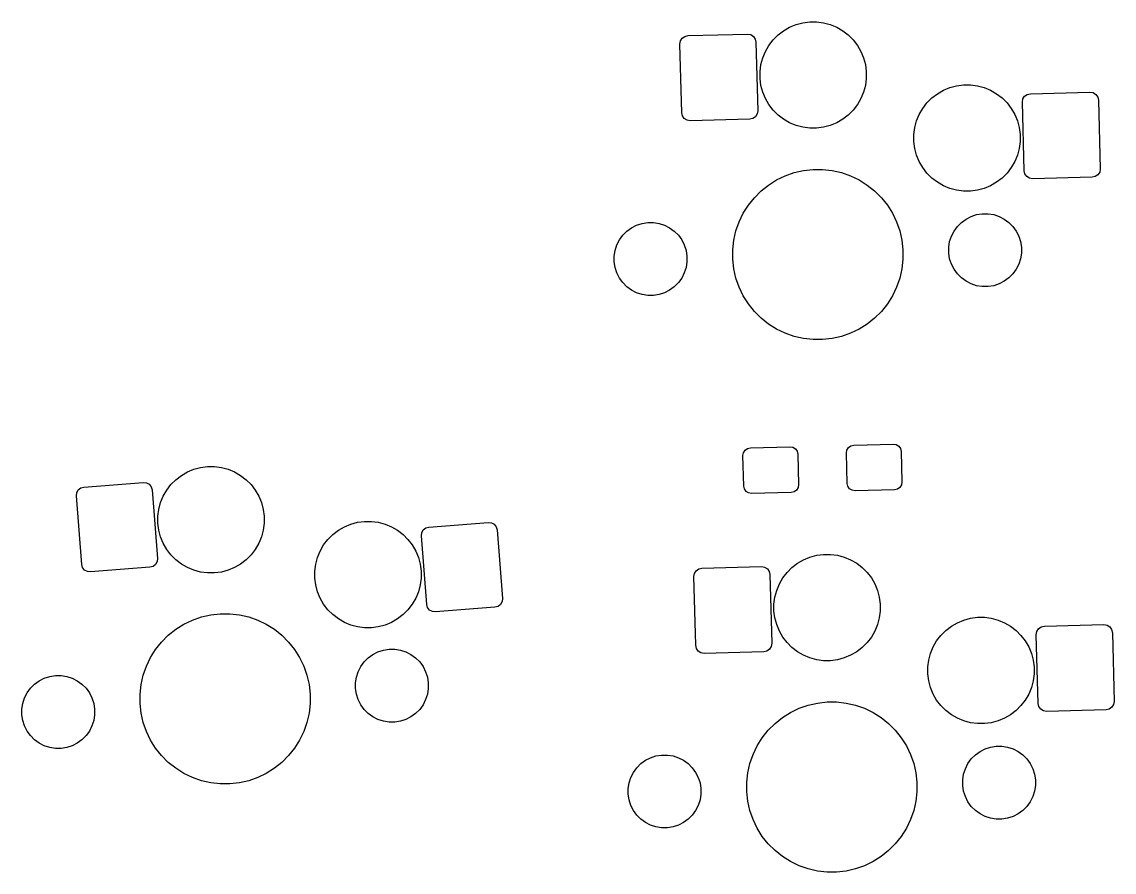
# Model space of a CAD drawing. Extents: x -173 to 103, y -39 to 59.
# Drawn here: x 9.02 to 44.92, y 30.65 to 58.58 of the extents above; entities that cross this region are included whole.
import ezdxf

# ---------------------------------------------------------------- set-up
doc = ezdxf.new("R2010")
doc.units = 0
doc.layers.add('BLACK', color=7, linetype='CONTINUOUS')

msp = doc.modelspace()

# ---------------------------------------------------------------- linework, layer by layer
at = {"layer": 'BLACK', "linetype": 'CONTINUOUS'}
for p, q in [((34.461682, 58.493431), (34.682793, 58.552677)), ((34.682793, 58.552677), (34.909746, 58.582556)), ((34.909746, 58.582556), (35.138656, 58.582556)), ((35.138656, 58.582556), (35.365609, 58.552677)), ((35.365609, 58.552677), (35.58672, 58.493431)), ((30.910691, 58.129066), (32.866541, 58.180283)), ((32.866541, 58.180283), (32.971037, 58.162327)), ((32.971037, 58.162327), (33.060707, 58.105749)), ((33.870346, 58.152023), (34.051953, 58.291375)), ((34.051953, 58.291375), (34.250196, 58.40583)), ((34.250196, 58.40583), (34.461682, 58.493431)), ((35.58672, 58.493431), (35.798206, 58.40583)), ((35.798206, 58.40583), (35.996449, 58.291375)), ((35.996449, 58.291375), (36.178056, 58.152023)), ((30.646157, 57.850308), (30.664113, 57.954804)), ((30.705227, 55.59456), (30.646157, 57.850308)), ((30.664113, 57.954804), (30.720691, 58.044474)), ((30.720691, 58.044474), (30.807277, 58.105667)), ((30.807277, 58.105667), (30.910691, 58.129066)), ((33.060707, 58.105749), (33.1219, 58.019163)), ((33.1219, 58.019163), (33.145299, 57.91575)), ((33.145299, 57.91575), (33.204369, 55.660002)), ((33.454674, 57.610308), (33.569129, 57.808551)), ((33.569129, 57.808551), (33.708481, 57.990158)), ((33.708481, 57.990158), (33.870346, 58.152023)), ((36.178056, 58.152023), (36.339921, 57.990158)), ((36.339921, 57.990158), (36.479273, 57.808551)), ((36.479273, 57.808551), (36.593728, 57.610308)), ((33.367073, 57.398822), (33.454674, 57.610308)), ((36.593728, 57.610308), (36.681329, 57.398822)), ((33.277948, 56.950758), (33.307827, 57.177711)), ((33.307827, 57.177711), (33.367073, 57.398822)), ((36.681329, 57.398822), (36.740575, 57.177711)), ((36.740575, 57.177711), (36.770454, 56.950758)), ((33.277948, 56.721848), (33.277948, 56.950758)), ((33.307827, 56.494895), (33.277948, 56.721848)), ((36.770454, 56.721848), (36.740575, 56.494895)), ((36.770454, 56.950758), (36.770454, 56.721848)), ((33.367073, 56.273784), (33.307827, 56.494895)), ((36.740575, 56.494895), (36.681329, 56.273784)), ((39.306072, 56.337469), (39.517558, 56.42507)), ((39.517558, 56.42507), (39.738669, 56.484316)), ((39.738669, 56.484316), (39.965622, 56.514195)), ((39.965622, 56.514195), (40.194532, 56.514195)), ((40.194532, 56.514195), (40.421485, 56.484316)), ((40.421485, 56.484316), (40.642596, 56.42507)), ((40.642596, 56.42507), (40.854082, 56.337469)), ((33.454674, 56.062298), (33.367073, 56.273784)), ((33.569129, 55.864055), (33.454674, 56.062298)), ((36.593728, 56.062298), (36.479273, 55.864055)), ((36.681329, 56.273784), (36.593728, 56.062298)), ((38.764357, 55.921797), (38.926222, 56.083662)), ((38.926222, 56.083662), (39.107829, 56.223014)), ((39.107829, 56.223014), (39.306072, 56.337469)), ((40.854082, 56.337469), (41.052325, 56.223014)), ((41.052325, 56.223014), (41.233932, 56.083662)), ((41.233932, 56.083662), (41.395797, 55.921797)), ((41.899909, 55.944243), (41.917865, 56.048739)), ((41.917865, 56.048739), (41.974443, 56.138409)), ((41.974443, 56.138409), (42.061029, 56.199602)), ((42.061029, 56.199602), (42.164443, 56.223001)), ((42.164443, 56.223001), (44.120293, 56.274218)), ((44.120293, 56.274218), (44.224789, 56.256262)), ((44.224789, 56.256262), (44.314459, 56.199684)), ((44.314459, 56.199684), (44.375652, 56.113098)), ((44.375652, 56.113098), (44.399051, 56.009685)), ((44.399051, 56.009685), (44.458121, 53.753937)), ((33.204369, 55.660002), (33.186413, 55.555506)), ((33.708481, 55.682448), (33.569129, 55.864055)), ((33.870346, 55.520583), (33.708481, 55.682448)), ((36.339921, 55.682448), (36.178056, 55.520583)), ((36.479273, 55.864055), (36.339921, 55.682448)), ((38.51055, 55.541947), (38.625005, 55.74019)), ((38.625005, 55.74019), (38.764357, 55.921797)), ((41.395797, 55.921797), (41.535149, 55.74019)), ((41.535149, 55.74019), (41.649604, 55.541947)), ((41.958979, 53.688495), (41.899909, 55.944243)), ((30.728626, 55.491147), (30.705227, 55.59456)), ((30.789819, 55.404561), (30.728626, 55.491147)), ((30.879489, 55.347983), (30.789819, 55.404561)), ((30.983985, 55.330027), (30.879489, 55.347983)), ((32.939835, 55.381244), (30.983985, 55.330027)), ((33.043249, 55.404643), (32.939835, 55.381244)), ((33.129835, 55.465836), (33.043249, 55.404643)), ((33.186413, 55.555506), (33.129835, 55.465836)), ((34.051953, 55.381231), (33.870346, 55.520583)), ((34.250196, 55.266776), (34.051953, 55.381231)), ((35.996449, 55.381231), (35.798206, 55.266776)), ((36.178056, 55.520583), (35.996449, 55.381231)), ((38.363703, 55.10935), (38.422949, 55.330461)), ((38.422949, 55.330461), (38.51055, 55.541947)), ((41.649604, 55.541947), (41.737205, 55.330461)), ((41.737205, 55.330461), (41.796451, 55.10935)), ((34.461682, 55.179175), (34.250196, 55.266776)), ((34.682793, 55.119929), (34.461682, 55.179175)), ((34.909746, 55.09005), (34.682793, 55.119929)), ((35.138656, 55.09005), (34.909746, 55.09005)), ((35.365609, 55.119929), (35.138656, 55.09005)), ((35.58672, 55.179175), (35.365609, 55.119929)), ((35.798206, 55.266776), (35.58672, 55.179175)), ((38.333824, 54.882397), (38.363703, 55.10935)), ((41.796451, 55.10935), (41.82633, 54.882397)), ((38.333824, 54.653487), (38.333824, 54.882397)), ((38.363703, 54.426534), (38.333824, 54.653487)), ((41.82633, 54.653487), (41.796451, 54.426534)), ((41.82633, 54.882397), (41.82633, 54.653487)), ((38.422949, 54.205423), (38.363703, 54.426534)), ((41.796451, 54.426534), (41.737205, 54.205423)), ((38.51055, 53.993937), (38.422949, 54.205423)), ((38.625005, 53.795694), (38.51055, 53.993937)), ((41.649604, 53.993937), (41.535149, 53.795694)), ((41.737205, 54.205423), (41.649604, 53.993937)), ((33.824232, 53.388951), (34.107131, 53.525188)), ((34.107131, 53.525188), (34.403506, 53.628894)), ((34.403506, 53.628894), (34.709628, 53.698764)), ((34.709628, 53.698764), (35.021648, 53.73392)), ((35.021648, 53.73392), (35.335642, 53.73392)), ((35.335642, 53.73392), (35.647662, 53.698764)), ((35.647662, 53.698764), (35.953784, 53.628894)), ((35.953784, 53.628894), (36.250159, 53.525188)), ((36.250159, 53.525188), (36.533058, 53.388951)), ((38.764357, 53.614087), (38.625005, 53.795694)), ((38.926222, 53.452222), (38.764357, 53.614087)), ((41.395797, 53.614087), (41.233932, 53.452222)), ((41.535149, 53.795694), (41.395797, 53.614087)), ((41.982378, 53.585082), (41.958979, 53.688495)), ((42.043571, 53.498496), (41.982378, 53.585082)), ((42.133241, 53.441918), (42.043571, 53.498496)), ((44.297001, 53.498578), (44.193587, 53.475179)), ((44.383587, 53.559771), (44.297001, 53.498578)), ((44.440165, 53.649441), (44.383587, 53.559771)), ((44.458121, 53.753937), (44.440165, 53.649441)), ((33.312875, 53.026123), (33.558365, 53.221895)), ((33.558365, 53.221895), (33.824232, 53.388951)), ((36.533058, 53.388951), (36.798925, 53.221895)), ((36.798925, 53.221895), (37.044415, 53.026123)), ((39.107829, 53.31287), (38.926222, 53.452222)), ((39.306072, 53.198415), (39.107829, 53.31287)), ((39.517558, 53.110814), (39.306072, 53.198415)), ((40.854082, 53.198415), (40.642596, 53.110814)), ((41.052325, 53.31287), (40.854082, 53.198415)), ((41.233932, 53.452222), (41.052325, 53.31287)), ((42.237737, 53.423962), (42.133241, 53.441918)), ((44.193587, 53.475179), (42.237737, 53.423962)), ((32.895075, 52.558605), (33.090847, 52.804095)), ((33.090847, 52.804095), (33.312875, 53.026123)), ((37.044415, 53.026123), (37.266443, 52.804095)), ((37.266443, 52.804095), (37.462215, 52.558605)), ((39.738669, 53.051568), (39.517558, 53.110814)), ((39.965622, 53.021689), (39.738669, 53.051568)), ((40.194532, 53.021689), (39.965622, 53.021689)), ((40.421485, 53.051568), (40.194532, 53.021689)), ((40.642596, 53.110814), (40.421485, 53.051568)), ((32.728019, 52.292738), (32.895075, 52.558605)), ((37.462215, 52.558605), (37.629271, 52.292738)), ((32.591782, 52.009839), (32.728019, 52.292738)), ((37.629271, 52.292738), (37.765508, 52.009839)), ((39.897422, 51.994785), (40.049762, 52.105466)), ((40.049762, 52.105466), (40.21754, 52.190953)), ((40.21754, 52.190953), (40.396626, 52.249142)), ((40.396626, 52.249142), (40.582609, 52.278599)), ((40.582609, 52.278599), (40.770911, 52.278599)), ((40.770911, 52.278599), (40.956894, 52.249142)), ((40.956894, 52.249142), (41.13598, 52.190953)), ((41.13598, 52.190953), (41.303758, 52.105466)), ((41.303758, 52.105466), (41.456098, 51.994785)), ((28.768043, 51.57369), (28.901192, 51.706839)), ((28.901192, 51.706839), (29.053532, 51.81752)), ((29.053532, 51.81752), (29.22131, 51.903007)), ((29.22131, 51.903007), (29.400396, 51.961196)), ((29.400396, 51.961196), (29.586379, 51.990653)), ((29.586379, 51.990653), (29.774681, 51.990653)), ((29.774681, 51.990653), (29.960664, 51.961196)), ((29.960664, 51.961196), (30.13975, 51.903007)), ((30.13975, 51.903007), (30.307528, 51.81752)), ((30.307528, 51.81752), (30.459868, 51.706839)), ((30.459868, 51.706839), (30.593017, 51.57369)), ((32.418206, 51.407342), (32.488076, 51.713464)), ((32.488076, 51.713464), (32.591782, 52.009839)), ((37.765508, 52.009839), (37.869214, 51.713464)), ((37.869214, 51.713464), (37.939084, 51.407342)), ((39.568105, 51.541518), (39.653592, 51.709296)), ((39.653592, 51.709296), (39.764273, 51.861636)), ((39.764273, 51.861636), (39.897422, 51.994785)), ((41.456098, 51.994785), (41.589247, 51.861636)), ((41.589247, 51.861636), (41.699928, 51.709296)), ((41.699928, 51.709296), (41.785415, 51.541518)), ((28.571875, 51.253572), (28.657362, 51.42135)), ((28.657362, 51.42135), (28.768043, 51.57369)), ((30.593017, 51.57369), (30.703698, 51.42135)), ((30.703698, 51.42135), (30.789185, 51.253572)), ((32.38305, 51.095322), (32.418206, 51.407342)), ((37.939084, 51.407342), (37.97424, 51.095322)), ((39.480459, 51.176449), (39.509916, 51.362432)), ((39.509916, 51.362432), (39.568105, 51.541518)), ((41.785415, 51.541518), (41.843604, 51.362432)), ((41.843604, 51.362432), (41.873061, 51.176449)), ((28.484229, 50.888503), (28.513686, 51.074486)), ((28.513686, 51.074486), (28.571875, 51.253572)), ((30.789185, 51.253572), (30.847374, 51.074486)), ((30.847374, 51.074486), (30.876831, 50.888503)), ((32.38305, 50.781328), (32.38305, 51.095322)), ((37.97424, 51.095322), (37.97424, 50.781328)), ((39.480459, 50.988147), (39.480459, 51.176449)), ((39.509916, 50.802164), (39.480459, 50.988147)), ((41.873061, 50.988147), (41.843604, 50.802164)), ((41.873061, 51.176449), (41.873061, 50.988147)), ((28.484229, 50.700201), (28.484229, 50.888503)), ((28.513686, 50.514218), (28.484229, 50.700201)), ((30.876831, 50.700201), (30.847374, 50.514218)), ((30.876831, 50.888503), (30.876831, 50.700201)), ((32.418206, 50.469308), (32.38305, 50.781328)), ((37.97424, 50.781328), (37.939084, 50.469308)), ((39.568105, 50.623078), (39.509916, 50.802164)), ((39.653592, 50.4553), (39.568105, 50.623078)), ((41.785415, 50.623078), (41.699928, 50.4553)), ((41.843604, 50.802164), (41.785415, 50.623078)), ((28.571875, 50.335132), (28.513686, 50.514218)), ((28.657362, 50.167354), (28.571875, 50.335132)), ((30.789185, 50.335132), (30.703698, 50.167354)), ((30.847374, 50.514218), (30.789185, 50.335132)), ((32.488076, 50.163186), (32.418206, 50.469308)), ((37.939084, 50.469308), (37.869214, 50.163186)), ((39.764273, 50.30296), (39.653592, 50.4553)), ((39.897422, 50.169811), (39.764273, 50.30296)), ((41.589247, 50.30296), (41.456098, 50.169811)), ((41.699928, 50.4553), (41.589247, 50.30296)), ((28.768043, 50.015014), (28.657362, 50.167354)), ((28.901192, 49.881865), (28.768043, 50.015014)), ((30.593017, 50.015014), (30.459868, 49.881865)), ((30.703698, 50.167354), (30.593017, 50.015014)), ((32.591782, 49.866811), (32.488076, 50.163186)), ((37.869214, 50.163186), (37.765508, 49.866811)), ((40.049762, 50.05913), (39.897422, 50.169811)), ((40.21754, 49.973643), (40.049762, 50.05913)), ((40.396626, 49.915454), (40.21754, 49.973643)), ((40.582609, 49.885997), (40.396626, 49.915454)), ((40.956894, 49.915454), (40.770911, 49.885997)), ((41.13598, 49.973643), (40.956894, 49.915454)), ((41.303758, 50.05913), (41.13598, 49.973643)), ((41.456098, 50.169811), (41.303758, 50.05913)), ((29.053532, 49.771184), (28.901192, 49.881865)), ((29.22131, 49.685697), (29.053532, 49.771184)), ((29.400396, 49.627508), (29.22131, 49.685697)), ((29.586379, 49.598051), (29.400396, 49.627508)), ((29.774681, 49.598051), (29.586379, 49.598051)), ((29.960664, 49.627508), (29.774681, 49.598051)), ((30.13975, 49.685697), (29.960664, 49.627508)), ((30.307528, 49.771184), (30.13975, 49.685697)), ((30.459868, 49.881865), (30.307528, 49.771184)), ((32.728019, 49.583912), (32.591782, 49.866811)), ((32.895075, 49.318045), (32.728019, 49.583912)), ((37.629271, 49.583912), (37.462215, 49.318045)), ((37.765508, 49.866811), (37.629271, 49.583912)), ((40.770911, 49.885997), (40.582609, 49.885997)), ((33.090847, 49.072555), (32.895075, 49.318045)), ((37.462215, 49.318045), (37.266443, 49.072555)), ((33.312875, 48.850527), (33.090847, 49.072555)), ((33.558365, 48.654755), (33.312875, 48.850527)), ((37.044415, 48.850527), (36.798925, 48.654755)), ((37.266443, 49.072555), (37.044415, 48.850527)), ((33.824232, 48.487699), (33.558365, 48.654755)), ((34.107131, 48.351462), (33.824232, 48.487699)), ((36.533058, 48.487699), (36.250159, 48.351462)), ((36.798925, 48.654755), (36.533058, 48.487699)), ((34.403506, 48.247756), (34.107131, 48.351462)), ((34.709628, 48.177886), (34.403506, 48.247756)), ((35.021648, 48.14273), (34.709628, 48.177886)), ((35.335642, 48.14273), (35.021648, 48.14273)), ((35.647662, 48.177886), (35.335642, 48.14273)), ((35.953784, 48.247756), (35.647662, 48.177886)), ((36.250159, 48.351462), (35.953784, 48.247756)), ((32.786373, 44.510402), (32.866033, 44.566699)), ((32.866033, 44.566699), (32.961173, 44.588227)), ((32.961173, 44.588227), (34.260728, 44.622257)), ((34.260728, 44.622257), (34.356864, 44.605738)), ((34.356864, 44.605738), (34.439361, 44.553687)), ((34.439361, 44.553687), (34.495658, 44.474027)), ((36.116637, 44.42077), (36.133156, 44.516907)), ((36.133156, 44.516907), (36.185207, 44.599404)), ((36.185207, 44.599404), (36.264867, 44.655701)), ((36.264867, 44.655701), (36.360007, 44.677229)), ((36.360007, 44.677229), (37.659562, 44.711259)), ((37.659562, 44.711259), (37.755698, 44.69474)), ((37.755698, 44.69474), (37.838195, 44.642689)), ((37.838195, 44.642689), (37.894492, 44.563029)), ((37.894492, 44.563029), (37.91602, 44.467889)), ((32.717803, 44.331768), (32.734322, 44.427905)), ((32.74398, 43.332111), (32.717803, 44.331768)), ((32.734322, 44.427905), (32.786373, 44.510402)), ((34.495658, 44.474027), (34.517186, 44.378887)), ((34.517186, 44.378887), (34.543363, 43.37923)), ((36.142814, 43.421113), (36.116637, 44.42077)), ((37.91602, 44.467889), (37.942197, 43.468232)), ((14.459988, 43.794939), (14.671474, 43.88254)), ((14.671474, 43.88254), (14.892585, 43.941786)), ((14.892585, 43.941786), (15.119538, 43.971665)), ((15.119538, 43.971665), (15.348448, 43.971665)), ((15.348448, 43.971665), (15.575401, 43.941786)), ((15.575401, 43.941786), (15.796512, 43.88254)), ((15.796512, 43.88254), (16.007998, 43.794939)), ((11.058463, 43.301119), (13.008953, 43.454627)), ((13.008953, 43.454627), (13.114245, 43.442164)), ((13.114245, 43.442164), (13.206753, 43.390357)), ((13.918273, 43.379267), (14.080138, 43.541132)), ((14.080138, 43.541132), (14.261745, 43.680484)), ((14.261745, 43.680484), (14.459988, 43.794939)), ((16.007998, 43.794939), (16.206241, 43.680484)), ((16.206241, 43.680484), (16.387848, 43.541132)), ((16.387848, 43.541132), (16.549713, 43.379267)), ((37.942197, 43.468232), (37.925678, 43.372095)), ((10.808881, 43.008898), (10.821343, 43.11419)), ((10.821343, 43.11419), (10.873151, 43.206698)), ((10.873151, 43.206698), (10.956415, 43.27234)), ((10.956415, 43.27234), (11.058463, 43.301119)), ((13.206753, 43.390357), (13.272394, 43.307092)), ((13.272394, 43.307092), (13.301173, 43.205045)), ((13.301173, 43.205045), (13.478219, 40.95548)), ((13.664466, 42.999417), (13.778921, 43.19766)), ((13.778921, 43.19766), (13.918273, 43.379267)), ((16.549713, 43.379267), (16.689065, 43.19766)), ((16.689065, 43.19766), (16.80352, 42.999417)), ((32.765508, 43.236971), (32.74398, 43.332111)), ((32.821805, 43.157311), (32.765508, 43.236971)), ((32.904302, 43.10526), (32.821805, 43.157311)), ((33.000438, 43.088741), (32.904302, 43.10526)), ((34.299993, 43.122771), (33.000438, 43.088741)), ((34.395133, 43.144299), (34.299993, 43.122771)), ((34.474793, 43.200596), (34.395133, 43.144299)), ((34.526844, 43.283093), (34.474793, 43.200596)), ((34.543363, 43.37923), (34.526844, 43.283093)), ((36.164342, 43.325973), (36.142814, 43.421113)), ((36.220639, 43.246313), (36.164342, 43.325973)), ((36.303136, 43.194262), (36.220639, 43.246313)), ((36.399272, 43.177743), (36.303136, 43.194262)), ((37.698827, 43.211773), (36.399272, 43.177743)), ((37.793967, 43.233301), (37.698827, 43.211773)), ((37.873627, 43.289598), (37.793967, 43.233301)), ((37.925678, 43.372095), (37.873627, 43.289598)), ((10.985927, 40.759333), (10.808881, 43.008898)), ((13.517619, 42.56682), (13.576865, 42.787931)), ((13.576865, 42.787931), (13.664466, 42.999417)), ((16.80352, 42.999417), (16.891121, 42.787931)), ((16.891121, 42.787931), (16.950367, 42.56682)), ((13.48774, 42.339867), (13.517619, 42.56682)), ((16.950367, 42.56682), (16.980246, 42.339867)), ((13.48774, 42.110957), (13.48774, 42.339867)), ((13.517619, 41.884004), (13.48774, 42.110957)), ((16.980246, 42.110957), (16.950367, 41.884004)), ((16.980246, 42.339867), (16.980246, 42.110957)), ((19.617185, 41.994017), (19.828671, 42.081618)), ((19.828671, 42.081618), (20.049782, 42.140864)), ((20.049782, 42.140864), (20.276735, 42.170743)), ((20.276735, 42.170743), (20.505645, 42.170743)), ((20.505645, 42.170743), (20.732598, 42.140864)), ((20.732598, 42.140864), (20.953709, 42.081618)), ((20.953709, 42.081618), (21.165195, 41.994017)), ((22.396547, 41.986643), (24.347037, 42.140151)), ((24.347037, 42.140151), (24.452329, 42.127688)), ((24.452329, 42.127688), (24.544837, 42.075881)), ((24.544837, 42.075881), (24.610478, 41.992616)), ((13.576865, 41.662893), (13.517619, 41.884004)), ((13.664466, 41.451407), (13.576865, 41.662893)), ((16.891121, 41.662893), (16.80352, 41.451407)), ((16.950367, 41.884004), (16.891121, 41.662893)), ((19.07547, 41.578345), (19.237335, 41.74021)), ((19.237335, 41.74021), (19.418942, 41.879562)), ((19.418942, 41.879562), (19.617185, 41.994017)), ((21.165195, 41.994017), (21.363438, 41.879562)), ((21.363438, 41.879562), (21.545045, 41.74021)), ((21.545045, 41.74021), (21.70691, 41.578345)), ((22.146965, 41.694422), (22.159427, 41.799714)), ((22.324011, 39.444857), (22.146965, 41.694422)), ((22.159427, 41.799714), (22.211235, 41.892222)), ((22.211235, 41.892222), (22.294499, 41.957864)), ((22.294499, 41.957864), (22.396547, 41.986643)), ((24.610478, 41.992616), (24.639257, 41.890569)), ((24.639257, 41.890569), (24.816303, 39.641004)), ((13.778921, 41.253164), (13.664466, 41.451407)), ((16.80352, 41.451407), (16.689065, 41.253164)), ((18.821663, 41.198495), (18.936118, 41.396738)), ((18.936118, 41.396738), (19.07547, 41.578345)), ((21.70691, 41.578345), (21.846262, 41.396738)), ((21.846262, 41.396738), (21.960717, 41.198495)), ((13.478219, 40.95548), (13.465757, 40.850188)), ((13.918273, 41.071557), (13.778921, 41.253164)), ((14.080138, 40.909692), (13.918273, 41.071557)), ((16.549713, 41.071557), (16.387848, 40.909692)), ((16.689065, 41.253164), (16.549713, 41.071557)), ((18.674816, 40.765898), (18.734062, 40.987009)), ((18.734062, 40.987009), (18.821663, 41.198495)), ((21.960717, 41.198495), (22.048318, 40.987009)), ((22.048318, 40.987009), (22.107564, 40.765898)), ((34.708293, 40.911827), (34.919779, 40.999428)), ((34.919779, 40.999428), (35.14089, 41.058674)), ((35.14089, 41.058674), (35.367843, 41.088553)), ((35.367843, 41.088553), (35.596753, 41.088553)), ((35.596753, 41.088553), (35.823706, 41.058674)), ((35.823706, 41.058674), (36.044817, 40.999428)), ((36.044817, 40.999428), (36.256303, 40.911827)), ((11.014706, 40.657286), (10.985927, 40.759333)), ((11.080347, 40.574021), (11.014706, 40.657286)), ((11.172855, 40.522214), (11.080347, 40.574021)), ((13.228637, 40.663259), (11.278147, 40.509751)), ((13.330685, 40.692038), (13.228637, 40.663259)), ((13.413949, 40.75768), (13.330685, 40.692038)), ((13.465757, 40.850188), (13.413949, 40.75768)), ((14.261745, 40.77034), (14.080138, 40.909692)), ((14.459988, 40.655885), (14.261745, 40.77034)), ((14.671474, 40.568284), (14.459988, 40.655885)), ((14.892585, 40.509038), (14.671474, 40.568284)), ((15.796512, 40.568284), (15.575401, 40.509038)), ((16.007998, 40.655885), (15.796512, 40.568284)), ((16.206241, 40.77034), (16.007998, 40.655885)), ((16.387848, 40.909692), (16.206241, 40.77034)), ((18.644937, 40.538945), (18.674816, 40.765898)), ((22.107564, 40.765898), (22.137443, 40.538945)), ((31.178788, 40.550471), (31.265374, 40.611664)), ((31.265374, 40.611664), (31.368788, 40.635063)), ((31.368788, 40.635063), (33.324638, 40.68628)), ((33.324638, 40.68628), (33.429134, 40.668324)), ((33.429134, 40.668324), (33.518804, 40.611746)), ((33.518804, 40.611746), (33.579997, 40.52516)), ((34.166578, 40.496155), (34.328443, 40.65802)), ((34.328443, 40.65802), (34.51005, 40.797372)), ((34.51005, 40.797372), (34.708293, 40.911827)), ((36.256303, 40.911827), (36.454546, 40.797372)), ((36.454546, 40.797372), (36.636153, 40.65802)), ((36.636153, 40.65802), (36.798018, 40.496155)), ((11.278147, 40.509751), (11.172855, 40.522214)), ((15.119538, 40.479159), (14.892585, 40.509038)), ((15.348448, 40.479159), (15.119538, 40.479159)), ((15.575401, 40.509038), (15.348448, 40.479159)), ((18.644937, 40.310035), (18.644937, 40.538945)), ((18.674816, 40.083082), (18.644937, 40.310035)), ((22.137443, 40.310035), (22.107564, 40.083082)), ((22.137443, 40.538945), (22.137443, 40.310035)), ((31.104254, 40.356305), (31.12221, 40.460801)), ((31.163324, 38.100557), (31.104254, 40.356305)), ((31.12221, 40.460801), (31.178788, 40.550471)), ((33.579997, 40.52516), (33.603396, 40.421747)), ((33.603396, 40.421747), (33.662466, 38.165999)), ((33.912771, 40.116305), (34.027226, 40.314548)), ((34.027226, 40.314548), (34.166578, 40.496155)), ((36.798018, 40.496155), (36.93737, 40.314548)), ((36.93737, 40.314548), (37.051825, 40.116305)), ((18.734062, 39.861971), (18.674816, 40.083082)), ((18.821663, 39.650485), (18.734062, 39.861971)), ((22.048318, 39.861971), (21.960717, 39.650485)), ((22.107564, 40.083082), (22.048318, 39.861971)), ((33.765924, 39.683708), (33.82517, 39.904819)), ((33.82517, 39.904819), (33.912771, 40.116305)), ((37.051825, 40.116305), (37.139426, 39.904819)), ((37.139426, 39.904819), (37.198672, 39.683708)), ((18.936118, 39.452242), (18.821663, 39.650485)), ((21.960717, 39.650485), (21.846262, 39.452242)), ((24.803841, 39.535712), (24.752033, 39.443204)), ((24.816303, 39.641004), (24.803841, 39.535712)), ((33.736045, 39.456755), (33.765924, 39.683708)), ((37.198672, 39.683708), (37.228551, 39.456755)), ((15.227885, 39.104039), (15.539905, 39.139195)), ((15.539905, 39.139195), (15.853899, 39.139195)), ((15.853899, 39.139195), (16.165919, 39.104039)), ((19.07547, 39.270635), (18.936118, 39.452242)), ((19.237335, 39.10877), (19.07547, 39.270635)), ((21.70691, 39.270635), (21.545045, 39.10877)), ((21.846262, 39.452242), (21.70691, 39.270635)), ((22.35279, 39.34281), (22.324011, 39.444857)), ((22.418431, 39.259545), (22.35279, 39.34281)), ((22.510939, 39.207738), (22.418431, 39.259545)), ((22.616231, 39.195275), (22.510939, 39.207738)), ((24.566721, 39.348783), (22.616231, 39.195275)), ((24.668769, 39.377562), (24.566721, 39.348783)), ((24.752033, 39.443204), (24.668769, 39.377562)), ((33.736045, 39.227845), (33.736045, 39.456755)), ((33.765924, 39.000892), (33.736045, 39.227845)), ((37.228551, 39.227845), (37.198672, 39.000892)), ((37.228551, 39.456755), (37.228551, 39.227845)), ((14.076622, 38.62717), (14.342489, 38.794226)), ((14.342489, 38.794226), (14.625388, 38.930463)), ((14.625388, 38.930463), (14.921763, 39.034169)), ((14.921763, 39.034169), (15.227885, 39.104039)), ((16.165919, 39.104039), (16.472041, 39.034169)), ((16.472041, 39.034169), (16.768416, 38.930463)), ((16.768416, 38.930463), (17.051315, 38.794226)), ((17.051315, 38.794226), (17.317182, 38.62717)), ((19.418942, 38.969418), (19.237335, 39.10877)), ((19.617185, 38.854963), (19.418942, 38.969418)), ((19.828671, 38.767362), (19.617185, 38.854963)), ((21.165195, 38.854963), (20.953709, 38.767362)), ((21.363438, 38.969418), (21.165195, 38.854963)), ((21.545045, 39.10877), (21.363438, 38.969418)), ((33.82517, 38.779781), (33.765924, 39.000892)), ((33.912771, 38.568295), (33.82517, 38.779781)), ((37.139426, 38.779781), (37.051825, 38.568295)), ((37.198672, 39.000892), (37.139426, 38.779781)), ((39.565926, 38.729011), (39.764169, 38.843466)), ((39.764169, 38.843466), (39.975655, 38.931067)), ((39.975655, 38.931067), (40.196766, 38.990313)), ((40.196766, 38.990313), (40.423719, 39.020192)), ((40.423719, 39.020192), (40.652629, 39.020192)), ((40.652629, 39.020192), (40.879582, 38.990313)), ((40.879582, 38.990313), (41.100693, 38.931067)), ((41.100693, 38.931067), (41.312179, 38.843466)), ((41.312179, 38.843466), (41.510422, 38.729011)), ((42.62254, 38.728998), (44.57839, 38.780215)), ((44.57839, 38.780215), (44.682886, 38.762259)), ((13.609104, 38.20937), (13.831132, 38.431398)), ((13.831132, 38.431398), (14.076622, 38.62717)), ((17.317182, 38.62717), (17.562672, 38.431398)), ((17.562672, 38.431398), (17.7847, 38.20937)), ((20.049782, 38.708116), (19.828671, 38.767362)), ((20.276735, 38.678237), (20.049782, 38.708116)), ((20.505645, 38.678237), (20.276735, 38.678237)), ((20.732598, 38.708116), (20.505645, 38.678237)), ((20.953709, 38.767362), (20.732598, 38.708116)), ((34.027226, 38.370052), (33.912771, 38.568295)), ((37.051825, 38.568295), (36.93737, 38.370052)), ((39.083102, 38.246187), (39.222454, 38.427794)), ((39.222454, 38.427794), (39.384319, 38.589659)), ((39.384319, 38.589659), (39.565926, 38.729011)), ((41.510422, 38.729011), (41.692029, 38.589659)), ((41.692029, 38.589659), (41.853894, 38.427794)), ((41.853894, 38.427794), (41.993246, 38.246187)), ((42.358006, 38.45024), (42.375962, 38.554736)), ((42.417076, 36.194492), (42.358006, 38.45024)), ((42.375962, 38.554736), (42.43254, 38.644406)), ((42.43254, 38.644406), (42.519126, 38.705599)), ((42.519126, 38.705599), (42.62254, 38.728998)), ((44.682886, 38.762259), (44.772556, 38.705681)), ((44.772556, 38.705681), (44.833749, 38.619095)), ((44.833749, 38.619095), (44.857148, 38.515682)), ((44.857148, 38.515682), (44.916218, 36.259934)), ((13.413332, 37.96388), (13.609104, 38.20937)), ((17.7847, 38.20937), (17.980472, 37.96388)), ((31.186723, 37.997144), (31.163324, 38.100557)), ((33.64451, 38.061503), (33.587932, 37.971833)), ((33.662466, 38.165999), (33.64451, 38.061503)), ((34.166578, 38.188445), (34.027226, 38.370052)), ((34.328443, 38.02658), (34.166578, 38.188445)), ((36.798018, 38.188445), (36.636153, 38.02658)), ((36.93737, 38.370052), (36.798018, 38.188445)), ((38.968647, 38.047944), (39.083102, 38.246187)), ((41.993246, 38.246187), (42.107701, 38.047944)), ((13.110039, 37.415114), (13.246276, 37.698013)), ((13.246276, 37.698013), (13.413332, 37.96388)), ((17.980472, 37.96388), (18.147528, 37.698013)), ((18.147528, 37.698013), (18.283765, 37.415114)), ((20.400609, 37.687612), (20.552949, 37.798293)), ((20.552949, 37.798293), (20.720727, 37.88378)), ((20.720727, 37.88378), (20.899813, 37.941969)), ((20.899813, 37.941969), (21.085796, 37.971426)), ((21.085796, 37.971426), (21.274098, 37.971426)), ((21.274098, 37.971426), (21.460081, 37.941969)), ((21.460081, 37.941969), (21.639167, 37.88378)), ((21.639167, 37.88378), (21.806945, 37.798293)), ((21.806945, 37.798293), (21.959285, 37.687612)), ((31.247916, 37.910558), (31.186723, 37.997144)), ((31.337586, 37.85398), (31.247916, 37.910558)), ((31.442082, 37.836024), (31.337586, 37.85398)), ((33.397932, 37.887241), (31.442082, 37.836024)), ((33.501346, 37.91064), (33.397932, 37.887241)), ((33.587932, 37.971833), (33.501346, 37.91064)), ((34.51005, 37.887228), (34.328443, 38.02658)), ((34.708293, 37.772773), (34.51005, 37.887228)), ((34.919779, 37.685172), (34.708293, 37.772773)), ((36.256303, 37.772773), (36.044817, 37.685172)), ((36.454546, 37.887228), (36.256303, 37.772773)), ((36.636153, 38.02658), (36.454546, 37.887228)), ((38.8218, 37.615347), (38.881046, 37.836458)), ((38.881046, 37.836458), (38.968647, 38.047944)), ((42.107701, 38.047944), (42.195302, 37.836458)), ((42.195302, 37.836458), (42.254548, 37.615347)), ((13.006333, 37.118739), (13.110039, 37.415114)), ((18.283765, 37.415114), (18.387471, 37.118739)), ((20.071292, 37.234345), (20.156779, 37.402123)), ((20.156779, 37.402123), (20.26746, 37.554463)), ((20.26746, 37.554463), (20.400609, 37.687612)), ((21.959285, 37.687612), (22.092434, 37.554463)), ((22.092434, 37.554463), (22.203115, 37.402123)), ((22.203115, 37.402123), (22.288602, 37.234345)), ((35.14089, 37.625926), (34.919779, 37.685172)), ((35.367843, 37.596047), (35.14089, 37.625926)), ((35.596753, 37.596047), (35.367843, 37.596047)), ((35.823706, 37.625926), (35.596753, 37.596047)), ((36.044817, 37.685172), (35.823706, 37.625926)), ((38.791921, 37.388394), (38.8218, 37.615347)), ((38.791921, 37.159484), (38.791921, 37.388394)), ((42.254548, 37.615347), (42.284427, 37.388394)), ((42.284427, 37.388394), (42.284427, 37.159484)), ((9.586859, 36.935243), (9.754637, 37.02073)), ((9.754637, 37.02073), (9.933723, 37.078919)), ((9.933723, 37.078919), (10.119706, 37.108376)), ((10.119706, 37.108376), (10.308008, 37.108376)), ((10.308008, 37.108376), (10.493991, 37.078919)), ((10.493991, 37.078919), (10.673077, 37.02073)), ((10.673077, 37.02073), (10.840855, 36.935243)), ((12.936463, 36.812617), (13.006333, 37.118739)), ((18.387471, 37.118739), (18.457341, 36.812617)), ((19.983646, 36.869276), (20.013103, 37.055259)), ((20.013103, 37.055259), (20.071292, 37.234345)), ((22.288602, 37.234345), (22.346791, 37.055259)), ((22.346791, 37.055259), (22.376248, 36.869276)), ((38.8218, 36.932531), (38.791921, 37.159484)), ((42.284427, 37.159484), (42.254548, 36.932531)), ((9.190689, 36.539073), (9.30137, 36.691413)), ((9.30137, 36.691413), (9.434519, 36.824562)), ((9.434519, 36.824562), (9.586859, 36.935243)), ((10.840855, 36.935243), (10.993195, 36.824562)), ((10.993195, 36.824562), (11.126344, 36.691413)), ((11.126344, 36.691413), (11.237025, 36.539073)), ((12.901307, 36.500597), (12.936463, 36.812617)), ((18.457341, 36.812617), (18.492497, 36.500597)), ((19.983646, 36.680974), (19.983646, 36.869276)), ((20.013103, 36.494991), (19.983646, 36.680974)), ((22.376248, 36.680974), (22.346791, 36.494991)), ((22.376248, 36.869276), (22.376248, 36.680974)), ((38.881046, 36.71142), (38.8218, 36.932531)), ((38.968647, 36.499934), (38.881046, 36.71142)), ((42.195302, 36.71142), (42.107701, 36.499934)), ((42.254548, 36.932531), (42.195302, 36.71142)), ((9.047013, 36.192209), (9.105202, 36.371295)), ((9.105202, 36.371295), (9.190689, 36.539073)), ((11.237025, 36.539073), (11.322512, 36.371295)), ((11.322512, 36.371295), (11.380701, 36.192209)), ((12.901307, 36.186603), (12.901307, 36.500597)), ((18.492497, 36.500597), (18.492497, 36.186603)), ((20.071292, 36.315905), (20.013103, 36.494991)), ((20.156779, 36.148127), (20.071292, 36.315905)), ((22.288602, 36.315905), (22.203115, 36.148127)), ((22.346791, 36.494991), (22.288602, 36.315905)), ((39.083102, 36.301691), (38.968647, 36.499934)), ((39.222454, 36.120084), (39.083102, 36.301691)), ((41.993246, 36.301691), (41.853894, 36.120084)), ((42.107701, 36.499934), (41.993246, 36.301691)), ((44.916218, 36.259934), (44.898262, 36.155438)), ((9.017556, 36.006226), (9.047013, 36.192209)), ((9.017556, 35.817924), (9.017556, 36.006226)), ((11.380701, 36.192209), (11.410158, 36.006226)), ((11.410158, 36.006226), (11.410158, 35.817924)), ((12.936463, 35.874583), (12.901307, 36.186603)), ((18.492497, 36.186603), (18.457341, 35.874583)), ((20.26746, 35.995787), (20.156779, 36.148127)), ((20.400609, 35.862638), (20.26746, 35.995787)), ((22.092434, 35.995787), (21.959285, 35.862638)), ((22.203115, 36.148127), (22.092434, 35.995787)), ((34.282329, 35.894948), (34.565228, 36.031185)), ((34.565228, 36.031185), (34.861603, 36.134891)), ((34.861603, 36.134891), (35.167725, 36.204761)), ((35.167725, 36.204761), (35.479745, 36.239917)), ((35.479745, 36.239917), (35.793739, 36.239917)), ((35.793739, 36.239917), (36.105759, 36.204761)), ((36.105759, 36.204761), (36.411881, 36.134891)), ((36.411881, 36.134891), (36.708256, 36.031185)), ((36.708256, 36.031185), (36.991155, 35.894948)), ((39.384319, 35.958219), (39.222454, 36.120084)), ((39.565926, 35.818867), (39.384319, 35.958219)), ((41.692029, 35.958219), (41.510422, 35.818867)), ((41.853894, 36.120084), (41.692029, 35.958219)), ((42.440475, 36.091079), (42.417076, 36.194492)), ((42.501668, 36.004493), (42.440475, 36.091079)), ((42.591338, 35.947915), (42.501668, 36.004493)), ((42.695834, 35.929959), (42.591338, 35.947915)), ((44.651684, 35.981176), (42.695834, 35.929959)), ((44.755098, 36.004575), (44.651684, 35.981176)), ((44.841684, 36.065768), (44.755098, 36.004575)), ((44.898262, 36.155438), (44.841684, 36.065768)), ((9.047013, 35.631941), (9.017556, 35.817924)), ((9.105202, 35.452855), (9.047013, 35.631941)), ((11.380701, 35.631941), (11.322512, 35.452855)), ((11.410158, 35.817924), (11.380701, 35.631941)), ((13.006333, 35.568461), (12.936463, 35.874583)), ((13.110039, 35.272086), (13.006333, 35.568461)), ((18.387471, 35.568461), (18.283765, 35.272086)), ((18.457341, 35.874583), (18.387471, 35.568461)), ((20.552949, 35.751957), (20.400609, 35.862638)), ((20.720727, 35.66647), (20.552949, 35.751957)), ((20.899813, 35.608281), (20.720727, 35.66647)), ((21.085796, 35.578824), (20.899813, 35.608281)), ((21.274098, 35.578824), (21.085796, 35.578824)), ((21.460081, 35.608281), (21.274098, 35.578824)), ((21.639167, 35.66647), (21.460081, 35.608281)), ((21.806945, 35.751957), (21.639167, 35.66647)), ((21.959285, 35.862638), (21.806945, 35.751957)), ((33.770972, 35.53212), (34.016462, 35.727892)), ((34.016462, 35.727892), (34.282329, 35.894948)), ((36.991155, 35.894948), (37.257022, 35.727892)), ((37.257022, 35.727892), (37.502512, 35.53212)), ((39.764169, 35.704412), (39.565926, 35.818867)), ((39.975655, 35.616811), (39.764169, 35.704412)), ((40.196766, 35.557565), (39.975655, 35.616811)), ((40.423719, 35.527686), (40.196766, 35.557565)), ((40.879582, 35.557565), (40.652629, 35.527686)), ((41.100693, 35.616811), (40.879582, 35.557565)), ((41.312179, 35.704412), (41.100693, 35.616811)), ((41.510422, 35.818867), (41.312179, 35.704412)), ((9.190689, 35.285077), (9.105202, 35.452855)), ((9.30137, 35.132737), (9.190689, 35.285077)), ((11.237025, 35.285077), (11.126344, 35.132737)), ((11.322512, 35.452855), (11.237025, 35.285077)), ((13.246276, 34.989187), (13.110039, 35.272086)), ((18.283765, 35.272086), (18.147528, 34.989187)), ((33.353172, 35.064602), (33.548944, 35.310092)), ((33.548944, 35.310092), (33.770972, 35.53212)), ((37.502512, 35.53212), (37.72454, 35.310092)), ((37.72454, 35.310092), (37.920312, 35.064602)), ((40.652629, 35.527686), (40.423719, 35.527686)), ((9.434519, 34.999588), (9.30137, 35.132737)), ((9.586859, 34.888907), (9.434519, 34.999588)), ((9.754637, 34.80342), (9.586859, 34.888907)), ((10.840855, 34.888907), (10.673077, 34.80342)), ((10.993195, 34.999588), (10.840855, 34.888907)), ((11.126344, 35.132737), (10.993195, 34.999588)), ((13.413332, 34.72332), (13.246276, 34.989187)), ((18.147528, 34.989187), (17.980472, 34.72332)), ((33.186116, 34.798735), (33.353172, 35.064602)), ((37.920312, 35.064602), (38.087368, 34.798735)), ((9.933723, 34.745231), (9.754637, 34.80342)), ((10.119706, 34.715774), (9.933723, 34.745231)), ((10.308008, 34.715774), (10.119706, 34.715774)), ((10.493991, 34.745231), (10.308008, 34.715774)), ((10.673077, 34.80342), (10.493991, 34.745231)), ((13.609104, 34.47783), (13.413332, 34.72332)), ((13.831132, 34.255802), (13.609104, 34.47783)), ((17.7847, 34.47783), (17.562672, 34.255802)), ((17.980472, 34.72332), (17.7847, 34.47783)), ((29.679407, 34.409004), (29.858493, 34.467193)), ((29.858493, 34.467193), (30.044476, 34.49665)), ((30.044476, 34.49665), (30.232778, 34.49665)), ((30.232778, 34.49665), (30.418761, 34.467193)), ((30.418761, 34.467193), (30.597847, 34.409004)), ((32.946173, 34.219461), (33.049879, 34.515836)), ((33.049879, 34.515836), (33.186116, 34.798735)), ((38.087368, 34.798735), (38.223605, 34.515836)), ((38.223605, 34.515836), (38.327311, 34.219461)), ((40.22237, 34.367633), (40.355519, 34.500782)), ((40.355519, 34.500782), (40.507859, 34.611463)), ((40.507859, 34.611463), (40.675637, 34.69695)), ((40.675637, 34.69695), (40.854723, 34.755139)), ((40.854723, 34.755139), (41.040706, 34.784596)), ((41.040706, 34.784596), (41.229008, 34.784596)), ((41.229008, 34.784596), (41.414991, 34.755139)), ((41.414991, 34.755139), (41.594077, 34.69695)), ((41.594077, 34.69695), (41.761855, 34.611463)), ((41.761855, 34.611463), (41.914195, 34.500782)), ((41.914195, 34.500782), (42.047344, 34.367633)), ((14.076622, 34.06003), (13.831132, 34.255802)), ((17.562672, 34.255802), (17.317182, 34.06003)), ((29.22614, 34.079687), (29.359289, 34.212836)), ((29.359289, 34.212836), (29.511629, 34.323517)), ((29.511629, 34.323517), (29.679407, 34.409004)), ((30.597847, 34.409004), (30.765625, 34.323517)), ((30.765625, 34.323517), (30.917965, 34.212836)), ((30.917965, 34.212836), (31.051114, 34.079687)), ((32.876303, 33.913339), (32.946173, 34.219461)), ((38.327311, 34.219461), (38.397181, 33.913339)), ((40.026202, 34.047515), (40.111689, 34.215293)), ((40.111689, 34.215293), (40.22237, 34.367633)), ((42.047344, 34.367633), (42.158025, 34.215293)), ((42.158025, 34.215293), (42.243512, 34.047515)), ((14.342489, 33.892974), (14.076622, 34.06003)), ((14.625388, 33.756737), (14.342489, 33.892974)), ((14.921763, 33.653031), (14.625388, 33.756737)), ((16.768416, 33.756737), (16.472041, 33.653031)), ((17.051315, 33.892974), (16.768416, 33.756737)), ((17.317182, 34.06003), (17.051315, 33.892974)), ((28.971783, 33.580483), (29.029972, 33.759569)), ((29.029972, 33.759569), (29.115459, 33.927347)), ((29.115459, 33.927347), (29.22614, 34.079687)), ((31.051114, 34.079687), (31.161795, 33.927347)), ((31.161795, 33.927347), (31.247282, 33.759569)), ((31.247282, 33.759569), (31.305471, 33.580483)), ((32.841147, 33.601319), (32.876303, 33.913339)), ((38.397181, 33.913339), (38.432337, 33.601319)), ((39.938556, 33.682446), (39.968013, 33.868429)), ((39.968013, 33.868429), (40.026202, 34.047515)), ((42.243512, 34.047515), (42.301701, 33.868429)), ((42.301701, 33.868429), (42.331158, 33.682446)), ((15.227885, 33.583161), (14.921763, 33.653031)), ((15.539905, 33.548005), (15.227885, 33.583161)), ((15.853899, 33.548005), (15.539905, 33.548005)), ((16.165919, 33.583161), (15.853899, 33.548005)), ((16.472041, 33.653031), (16.165919, 33.583161)), ((28.942326, 33.3945), (28.971783, 33.580483)), ((28.942326, 33.206198), (28.942326, 33.3945)), ((31.305471, 33.580483), (31.334928, 33.3945)), ((31.334928, 33.3945), (31.334928, 33.206198)), ((32.841147, 33.287325), (32.841147, 33.601319)), ((38.432337, 33.601319), (38.432337, 33.287325)), ((39.938556, 33.494144), (39.938556, 33.682446)), ((39.968013, 33.308161), (39.938556, 33.494144)), ((42.331158, 33.494144), (42.301701, 33.308161)), ((42.331158, 33.682446), (42.331158, 33.494144)), ((28.971783, 33.020215), (28.942326, 33.206198)), ((31.334928, 33.206198), (31.305471, 33.020215)), ((32.876303, 32.975305), (32.841147, 33.287325)), ((38.432337, 33.287325), (38.397181, 32.975305)), ((40.026202, 33.129075), (39.968013, 33.308161)), ((40.111689, 32.961297), (40.026202, 33.129075)), ((42.243512, 33.129075), (42.158025, 32.961297)), ((42.301701, 33.308161), (42.243512, 33.129075)), ((29.029972, 32.841129), (28.971783, 33.020215)), ((29.115459, 32.673351), (29.029972, 32.841129)), ((29.22614, 32.521011), (29.115459, 32.673351)), ((31.161795, 32.673351), (31.051114, 32.521011)), ((31.247282, 32.841129), (31.161795, 32.673351)), ((31.305471, 33.020215), (31.247282, 32.841129)), ((32.946173, 32.669183), (32.876303, 32.975305)), ((33.049879, 32.372808), (32.946173, 32.669183)), ((38.327311, 32.669183), (38.223605, 32.372808)), ((38.397181, 32.975305), (38.327311, 32.669183)), ((40.22237, 32.808957), (40.111689, 32.961297)), ((40.355519, 32.675808), (40.22237, 32.808957)), ((40.507859, 32.565127), (40.355519, 32.675808)), ((41.914195, 32.675808), (41.761855, 32.565127)), ((42.047344, 32.808957), (41.914195, 32.675808)), ((42.158025, 32.961297), (42.047344, 32.808957)), ((29.359289, 32.387862), (29.22614, 32.521011)), ((29.511629, 32.277181), (29.359289, 32.387862)), ((30.917965, 32.387862), (30.765625, 32.277181)), ((31.051114, 32.521011), (30.917965, 32.387862)), ((33.186116, 32.089909), (33.049879, 32.372808)), ((38.223605, 32.372808), (38.087368, 32.089909)), ((40.675637, 32.47964), (40.507859, 32.565127)), ((40.854723, 32.421451), (40.675637, 32.47964)), ((41.040706, 32.391994), (40.854723, 32.421451)), ((41.229008, 32.391994), (41.040706, 32.391994)), ((41.414991, 32.421451), (41.229008, 32.391994)), ((41.594077, 32.47964), (41.414991, 32.421451)), ((41.761855, 32.565127), (41.594077, 32.47964)), ((29.679407, 32.191694), (29.511629, 32.277181)), ((29.858493, 32.133505), (29.679407, 32.191694)), ((30.044476, 32.104048), (29.858493, 32.133505)), ((30.232778, 32.104048), (30.044476, 32.104048)), ((30.418761, 32.133505), (30.232778, 32.104048)), ((30.597847, 32.191694), (30.418761, 32.133505)), ((30.765625, 32.277181), (30.597847, 32.191694)), ((33.353172, 31.824042), (33.186116, 32.089909)), ((38.087368, 32.089909), (37.920312, 31.824042)), ((33.548944, 31.578552), (33.353172, 31.824042)), ((37.920312, 31.824042), (37.72454, 31.578552)), ((33.770972, 31.356524), (33.548944, 31.578552)), ((34.016462, 31.160752), (33.770972, 31.356524)), ((37.502512, 31.356524), (37.257022, 31.160752)), ((37.72454, 31.578552), (37.502512, 31.356524)), ((34.282329, 30.993696), (34.016462, 31.160752)), ((34.565228, 30.857459), (34.282329, 30.993696)), ((36.991155, 30.993696), (36.708256, 30.857459)), ((37.257022, 31.160752), (36.991155, 30.993696)), ((34.861603, 30.753753), (34.565228, 30.857459)), ((35.167725, 30.683883), (34.861603, 30.753753)), ((35.479745, 30.648727), (35.167725, 30.683883)), ((35.793739, 30.648727), (35.479745, 30.648727)), ((36.105759, 30.683883), (35.793739, 30.648727)), ((36.411881, 30.753753), (36.105759, 30.683883)), ((36.708256, 30.857459), (36.411881, 30.753753))]:
    msp.add_line(p, q, dxfattribs=at)

doc.saveas('drawing.dxf')
